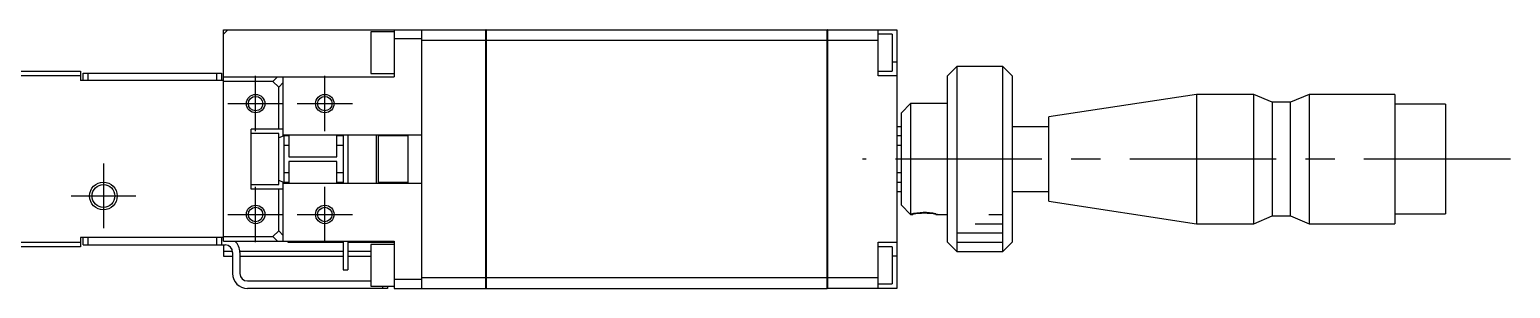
# Model space of a CAD drawing. Extents: x -2 to 851, y -8 to 505.
# Drawn here: x 269.2 to 429.7, y 477 to 505 of the extents above; entities that cross this region are included whole.
import ezdxf

# ---------------------------------------------------------------- set-up
doc = ezdxf.new("R2010")
doc.units = 0
doc.header["$LTSCALE"] = 0.5
doc.linetypes.add('CENTER', pattern=[50.8, 31.75, -6.35, 6.35, -6.35])
for name, color, linetype in [('MSM_CENTER', 1, 'CENTER'), ('MSM_CONTINUOUS', 7, 'CONTINUOUS'), ('MSM_NARROW', 5, 'CONTINUOUS')]:
    doc.layers.add(name, color=color, linetype=linetype)

msp = doc.modelspace()

# ---------------------------------------------------------------- linework, layer by layer
at = {"layer": 'MSM_CENTER'}
for p, q in [((293.71, 493.99), (293.71, 499.99)), ((301.21, 493.99), (301.21, 499.99)), ((290.71, 496.99), (296.71, 496.99)), ((298.21, 496.99), (304.21, 496.99)), ((277.21, 490.49), (277.21, 483.49)), ((429.74, 490.99), (359.49, 490.99)), ((273.71, 486.99), (280.71, 486.99)), ((293.71, 481.99), (293.71, 487.99)), ((301.21, 481.99), (301.21, 487.99)), ((290.71, 484.99), (296.71, 484.99)), ((298.21, 484.99), (304.21, 484.99))]:
    msp.add_line(p, q, dxfattribs=at)
at = {"layer": 'MSM_CONTINUOUS'}
for p, q in [((290.21, 504.49), (290.71, 504.99)), ((290.21, 482.09), (290.21, 504.99)), ((290.21, 504.99), (318.66, 504.99)), ((306.21, 504.74), (306.21, 500.24)), ((308.71, 504.74), (306.21, 504.74)), ((308.71, 504.99), (308.71, 499.89)), ((311.71, 476.99), (311.71, 504.99)), ((318.66, 476.99), (318.66, 504.99)), ((318.71, 504.98), (318.66, 504.98)), ((318.71, 504.99), (355.66, 504.99)), ((318.71, 504.99), (318.71, 476.99)), ((355.66, 476.99), (355.66, 504.99)), ((355.71, 504.98), (355.66, 504.98)), ((355.71, 504.99), (363.21, 504.99)), ((355.71, 504.99), (355.71, 476.99)), ((361.21, 499.99), (361.21, 504.99)), ((362.71, 504.49), (361.21, 504.49)), ((362.71, 504.49), (362.71, 500.49)), ((363.21, 504.99), (363.21, 476.99)), ((311.71, 503.99), (308.71, 503.99)), ((311.71, 503.84), (318.66, 503.84)), ((318.71, 503.83), (318.66, 503.83)), ((318.71, 503.84), (355.66, 503.84)), ((355.71, 503.83), (355.66, 503.83)), ((355.71, 503.84), (361.21, 503.84)), ((363.21, 501.49), (362.71, 501.49)), ((369.71, 500.99), (368.71, 499.99)), ((369.71, 500.99), (369.71, 480.99)), ((374.71, 500.99), (369.71, 500.99)), ((374.71, 480.99), (374.71, 500.99)), ((375.71, 499.99), (374.71, 500.99)), ((261.21, 500.49), (274.71, 500.49)), ((274.71, 499.99), (261.21, 499.99)), ((274.71, 500.49), (274.71, 499.49)), ((290.21, 499.49), (274.71, 499.49)), ((275.01, 499.49), (275.01, 500.29)), ((275.01, 500.29), (290.01, 500.29)), ((275.51, 500.29), (275.51, 499.49)), ((289.51, 499.49), (289.51, 500.29)), ((290.01, 500.29), (290.01, 499.49)), ((290.21, 499.89), (308.71, 499.89)), ((295.59, 499.39), (290.21, 499.39)), ((295.59, 499.39), (296.09, 499.89)), ((296.21, 498.78), (295.59, 499.39)), ((296.71, 499.28), (296.21, 498.78)), ((296.71, 493.48), (296.71, 499.89)), ((306.21, 500.24), (308.71, 500.24)), ((361.21, 500.49), (362.71, 500.49)), ((363.21, 499.99), (361.21, 499.99)), ((368.71, 481.99), (368.71, 499.99)), ((375.71, 499.99), (375.71, 481.99)), ((296.21, 494.24), (296.21, 498.78)), ((395.71, 497.99), (379.71, 495.56)), ((395.71, 497.99), (395.71, 483.99)), ((401.91, 497.99), (395.71, 497.99)), ((401.91, 483.99), (401.91, 497.99)), ((403.91, 497.14), (401.91, 497.99)), ((407.91, 497.99), (405.91, 497.14)), ((407.91, 497.99), (407.91, 483.99)), ((417.21, 497.99), (407.91, 497.99)), ((417.21, 497.99), (417.21, 483.99)), ((363.71, 495.99), (364.71, 496.99)), ((368.71, 496.99), (364.71, 496.99)), ((364.71, 496.99), (364.71, 484.99)), ((403.91, 497.14), (403.91, 484.84)), ((405.91, 497.14), (403.91, 497.14)), ((405.91, 484.84), (405.91, 497.14)), ((422.71, 496.94), (417.21, 496.94)), ((422.71, 496.94), (422.71, 485.04)), ((363.71, 494.49), (363.21, 494.49)), ((363.71, 485.99), (363.71, 495.99)), ((379.71, 494.49), (375.71, 494.49)), ((379.71, 486.42), (379.71, 495.56)), ((293.21, 487.74), (293.21, 494.24)), ((296.71, 494.24), (293.21, 494.24)), ((296.21, 493.74), (293.21, 493.74)), ((296.21, 488.24), (296.21, 493.74)), ((296.71, 493.48), (296.21, 493.27)), ((311.71, 493.59), (296.71, 493.59)), ((296.81, 488.39), (296.81, 493.59)), ((297.31, 493.49), (296.81, 493.49)), ((297.21, 493.59), (297.21, 493.49)), ((297.31, 493.59), (297.31, 491.24)), ((302.51, 491.24), (302.51, 493.59)), ((303.21, 493.49), (302.51, 493.49)), ((303.21, 493.59), (303.21, 488.39)), ((303.71, 493.59), (303.71, 488.39)), ((306.81, 488.39), (306.81, 493.59)), ((307.01, 493.59), (307.01, 488.39)), ((310.21, 493.49), (307.01, 493.49)), ((310.21, 493.59), (310.21, 488.39)), ((363.71, 493.49), (363.21, 493.49)), ((296.81, 492.49), (297.31, 492.49)), ((297.31, 491.24), (302.51, 491.24)), ((302.51, 492.49), (303.21, 492.49)), ((363.21, 492.49), (363.71, 492.49)), ((297.31, 490.74), (297.31, 488.39)), ((302.51, 490.74), (297.31, 490.74)), ((302.51, 488.39), (302.51, 490.74)), ((293.21, 488.24), (296.21, 488.24)), ((296.21, 488.71), (296.71, 488.5)), ((296.71, 482.09), (296.71, 488.5)), ((296.71, 488.39), (311.71, 488.39)), ((297.31, 489.49), (296.81, 489.49)), ((296.81, 488.49), (297.31, 488.49)), ((297.21, 488.49), (297.21, 488.39)), ((303.21, 489.49), (302.51, 489.49)), ((302.51, 488.49), (303.21, 488.49)), ((307.01, 488.49), (310.21, 488.49)), ((363.71, 489.49), (363.21, 489.49)), ((363.21, 488.49), (363.71, 488.49)), ((296.71, 487.74), (293.21, 487.74)), ((296.21, 483.21), (296.21, 487.74)), ((363.21, 487.49), (363.71, 487.49)), ((375.71, 487.49), (379.71, 487.49)), ((379.71, 486.42), (395.71, 483.99)), ((364.71, 484.99), (363.71, 485.99)), ((364.71, 484.99), (364.96, 484.99)), ((367.46, 484.99), (368.71, 484.99)), ((401.91, 483.99), (403.91, 484.84)), ((403.91, 484.84), (405.91, 484.84)), ((405.91, 484.84), (407.91, 483.99)), ((417.21, 485.04), (422.71, 485.04)), ((295.59, 482.59), (296.21, 483.21)), ((296.21, 483.21), (296.71, 482.71)), ((395.71, 483.99), (401.91, 483.99)), ((407.91, 483.99), (417.21, 483.99)), ((261.82, 481.99), (274.71, 481.99)), ((290.21, 482.49), (274.71, 482.49)), ((274.71, 482.49), (274.71, 481.49)), ((275.01, 481.69), (275.01, 482.49)), ((275.01, 481.69), (290.41, 481.69)), ((275.51, 482.49), (275.51, 481.69)), ((289.51, 481.69), (289.51, 482.49)), ((290.01, 482.49), (290.01, 481.69)), ((290.21, 482.59), (295.59, 482.59)), ((290.21, 482.09), (308.71, 482.09)), ((290.21, 481.69), (290.21, 480.49)), ((296.09, 482.09), (295.59, 482.59)), ((297.21, 482.09), (297.21, 481.99)), ((297.21, 481.99), (303.21, 481.99)), ((303.21, 482.09), (303.21, 478.99)), ((303.71, 482.09), (303.71, 478.99)), ((303.71, 481.99), (308.71, 481.99)), ((306.21, 481.74), (306.21, 477.24)), ((308.71, 481.74), (306.21, 481.74)), ((308.71, 482.09), (308.71, 476.99)), ((361.21, 481.99), (363.21, 481.99)), ((361.21, 476.99), (361.21, 481.99)), ((368.71, 481.99), (369.71, 480.99)), ((374.71, 480.99), (375.71, 481.99)), ((274.71, 481.49), (261.71, 481.49)), ((291.2, 480.99), (290.21, 480.99)), ((290.21, 480.49), (291.21, 480.49)), ((291.21, 480.89), (291.21, 478.59)), ((303.21, 480.99), (292, 480.99)), ((292.01, 480.89), (292.01, 478.59)), ((292.01, 480.49), (303.21, 480.49)), ((306.21, 480.99), (303.71, 480.99)), ((303.71, 480.49), (306.21, 480.49)), ((362.71, 481.49), (361.21, 481.49)), ((362.71, 481.49), (362.71, 477.49)), ((363.21, 480.49), (362.71, 480.49)), ((369.71, 480.99), (374.71, 480.99)), ((303.21, 478.99), (303.71, 478.99)), ((292.81, 477.79), (306.21, 477.79)), ((308.01, 476.99), (292.81, 476.99)), ((306.21, 477.24), (308.71, 477.24)), ((307.51, 476.99), (307.51, 477.24)), ((308.01, 477.24), (308.01, 476.99)), ((308.71, 477.99), (311.71, 477.99)), ((308.71, 476.99), (318.66, 476.99)), ((311.71, 478.15), (318.66, 478.15)), ((318.71, 478.15), (318.66, 478.15)), ((318.71, 477), (318.66, 477)), ((318.71, 478.15), (355.66, 478.15)), ((318.71, 476.99), (355.66, 476.99)), ((355.71, 478.15), (355.66, 478.15)), ((355.71, 477), (355.66, 477)), ((355.71, 478.15), (361.21, 478.15)), ((363.21, 476.99), (355.71, 476.99)), ((361.21, 477.49), (362.71, 477.49))]:
    msp.add_line(p, q, dxfattribs=at)
for centre, radius in [((293.71, 496.99), 0.783), ((301.21, 496.99), 0.783), ((277.21, 486.99), 1.23), ((293.71, 484.99), 0.783), ((301.21, 484.99), 0.783)]:
    msp.add_circle(centre, radius, dxfattribs=at)
for centre, radius, start, end in [((366.21, 479.12), 6, 77.976, 102.024), ((290.41, 480.89), 0.8, 0, 90), ((290.41, 480.89), 1.6, 0, 48.5903), ((292.81, 478.59), 1.6, 180, 270), ((292.81, 478.59), 0.8, 180, 270)]:
    msp.add_arc(centre, radius, start, end, dxfattribs=at)
at = {"layer": 'MSM_NARROW'}
for p, q in [((367.47, 485.05), (367.71, 484.99)), ((373.21, 484.99), (374.71, 484.99)), ((371.71, 483.99), (374.71, 483.99)), ((369.71, 482.99), (374.71, 482.99)), ((369.71, 481.99), (374.71, 481.99))]:
    msp.add_line(p, q, dxfattribs=at)
for centre, radius in [((293.71, 496.99), 1), ((301.21, 496.99), 1), ((277.21, 486.99), 1.5), ((293.71, 484.99), 1), ((301.21, 484.99), 1)]:
    msp.add_circle(centre, radius, dxfattribs=at)
msp.add_arc((366.2, 479.21), 5.98, 77.7873, 104.5016, dxfattribs=at)

doc.saveas('drawing.dxf')
